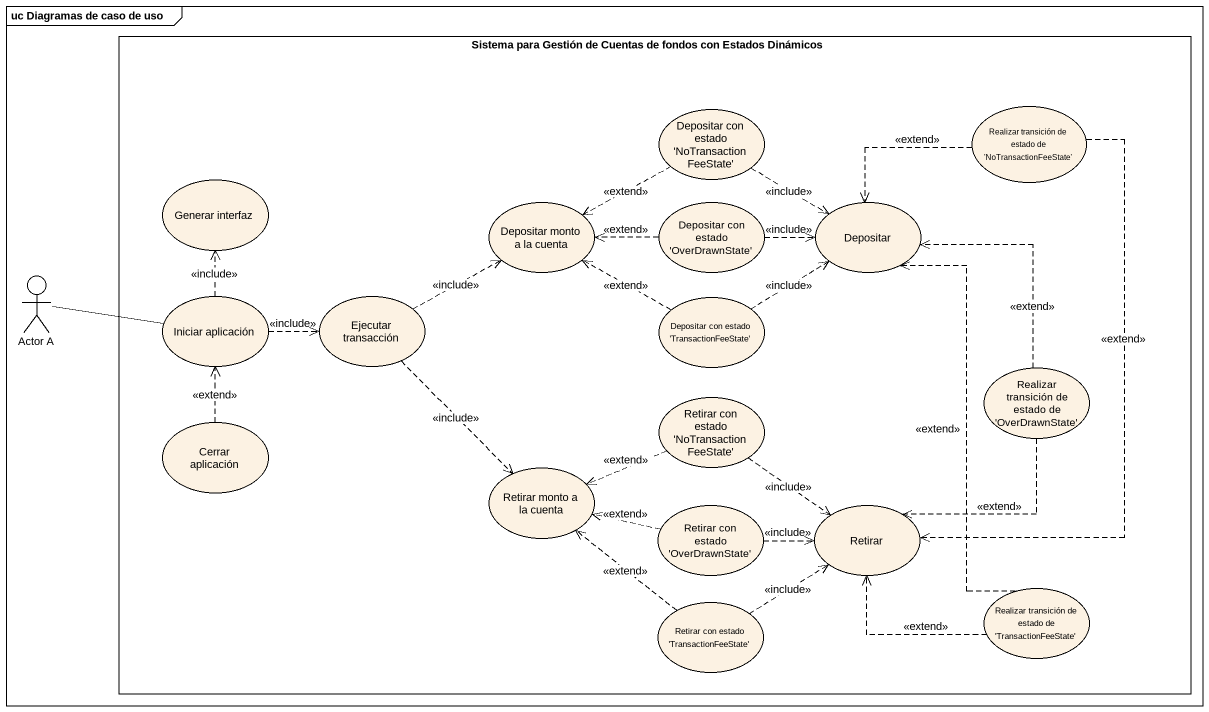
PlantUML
@startuml
mainframe uc Diagramas de caso de uso
rectangle "Sistema para Gestión de Cuentas de fondos con Estados Dinámicos" as Sistema_para_Gestión_de {
  usecase "Depositar con estado 'NoTransactionFeeState'" as Depositar_con_estado
  usecase "Realizar transición de estado de 'NoTransactionFeeState'" as Realizar_transición_de
  usecase "Generar interfaz" as Generar_interfaz
  usecase "Depositar monto a la cuenta" as Depositar_monto_a_la_cuenta
  usecase "Depositar con estado 'OverDrawnState'" as Depositar_con_estado_2
  usecase Depositar
  usecase "Iniciar aplicación" as Iniciar_aplicación
  usecase "Ejecutar transacción" as Ejecutar_transacción
  usecase "Depositar con estado 'TransactionFeeState'" as Depositar_con_estado_3
  usecase "Realizar transición de estado de 'OverDrawnState'" as Realizar_transición_de_2
  usecase "Retirar con estado 'NoTransactionFeeState'" as Retirar_con_estado
  usecase "Cerrar aplicación" as Cerrar_aplicación
  usecase "Retirar monto a la cuenta" as Retirar_monto_a_la_cuenta
  usecase "Retirar con estado 'OverDrawnState'" as Retirar_con_estado_2
  usecase Retirar
  usecase "Realizar transición de estado de 'TransactionFeeState'" as Realizar_transición_de_3
  usecase "Retirar con estado 'TransactionFeeState'" as Retirar_con_estado_3
}
actor "Actor A" as Actor_A
Depositar_con_estado .left.> Depositar_monto_a_la_cuenta : <<extend>>
Depositar_con_estado .right.> Depositar : <<include>>
Realizar_transición_de .left.> Depositar : <<extend>>
Realizar_transición_de ..> Retirar : <<extend>>
Depositar_con_estado_2 .left.> Depositar_monto_a_la_cuenta : <<extend>>
Depositar_con_estado_2 .right.> Depositar : <<include>>
Actor_A -right- Iniciar_aplicación
Iniciar_aplicación .up.> Generar_interfaz : <<include>>
Iniciar_aplicación .right.> Ejecutar_transacción : <<include>>
Ejecutar_transacción .right.> Depositar_monto_a_la_cuenta : <<include>>
Ejecutar_transacción ..> Retirar_monto_a_la_cuenta : <<include>>
Depositar_con_estado_3 .left.> Depositar_monto_a_la_cuenta : <<extend>>
Depositar_con_estado_3 .up.> Depositar : <<include>>
Realizar_transición_de_2 .up.> Depositar : <<extend>>
Realizar_transición_de_2 ..> Retirar : <<extend>>
Retirar_con_estado .left.> Retirar_monto_a_la_cuenta : <<extend>>
Retirar_con_estado ..> Retirar : <<include>>
Cerrar_aplicación .up.> Iniciar_aplicación : <<extend>>
Retirar_con_estado_2 .left.> Retirar_monto_a_la_cuenta : <<extend>>
Retirar_con_estado_2 .right.> Retirar : <<include>>
Realizar_transición_de_3 .up.> Depositar : <<extend>>
Realizar_transición_de_3 .left.> Retirar : <<extend>>
Retirar_con_estado_3 .up.> Retirar_monto_a_la_cuenta : <<extend>>
Retirar_con_estado_3 .up.> Retirar : <<include>>
@enduml
